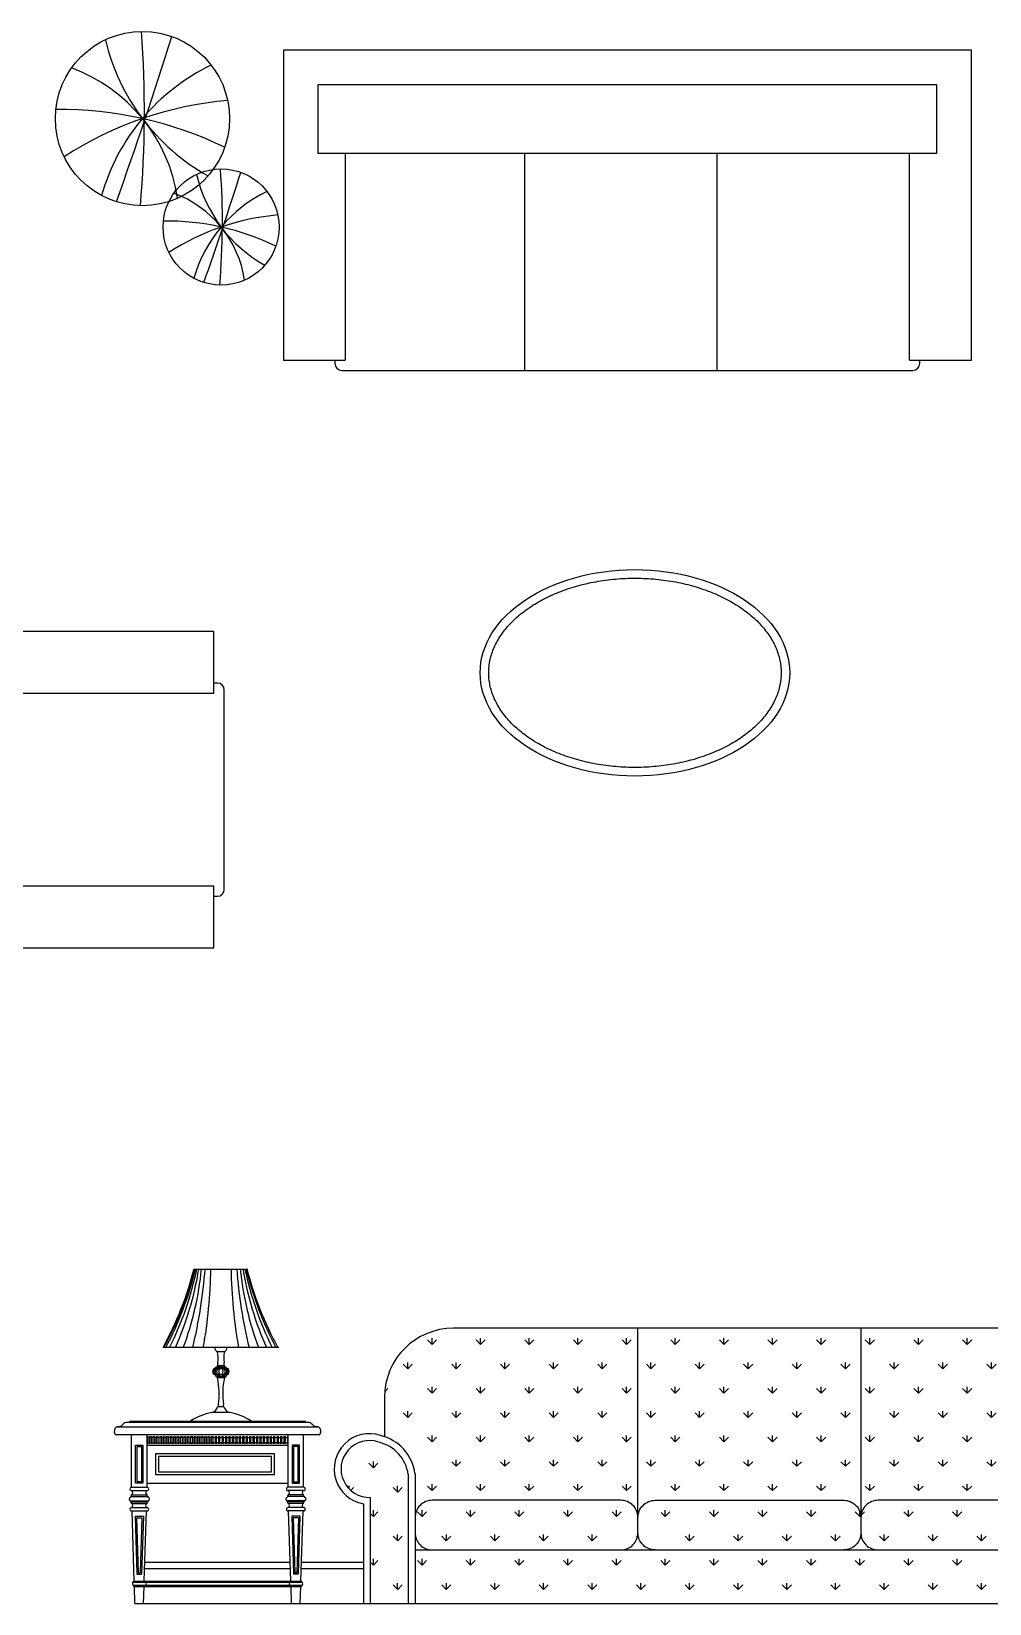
# Model space of a CAD drawing. Header units: inches. Extents: x 10.7 to 53.2, y 13 to 37.8.
# Drawn here: x 22.03 to 24.816, y 28.216 to 32.784 of the extents above; entities that cross this region are included whole.
import ezdxf

# ---------------------------------------------------------------- set-up
doc = ezdxf.new("R2010")
doc.units = ezdxf.units.IN
doc.header["$MEASUREMENT"] = 0
for name, color, linetype in [('02', 2, 'Continuous'), ('1', 1, 'Continuous'), ('4', 4, 'Continuous'), ('8', 8, 'Continuous')]:
    doc.layers.add(name, color=color, linetype=linetype)
pattern_1 = [(90, (26.44739, 110.427285), (-0.07071068, 0.07071068), [0.01875, -0.12267136]), (45, (26.44739, 110.42729), (-0.07071068, 0.07071068), [0.01875, -0.08125]), (135, (26.44739, 110.42729), (-0.07071068, -0.07071068), [0.01875, -0.08125])]

msp = doc.modelspace()

# ---------------------------------------------------------------- hatches: boundary and pattern name
at = {"layer": '8'}
h = msp.add_hatch(dxfattribs=at)
h.set_pattern_fill('GRASS', color=256, scale=0.1, style=0)
h.set_pattern_definition(pattern_1)
h.paths.add_polyline_path([(23.7935, 29.016), (23.2569, 29.016, 0.414214), (23.0569, 28.816), (23.0569, 28.7011, -0.28697), (23.1454, 28.5937), (23.1454, 28.466, -0.414214), (23.1954, 28.516), (23.7435, 28.516, -0.414214), (23.7935, 28.466)])
h = msp.add_hatch(dxfattribs=at)
h.set_pattern_fill('GRASS', color=256, scale=0.1, style=0)
h.set_pattern_definition(pattern_1)
h.paths.add_polyline_path([(23.7935, 28.466, -0.414214), (23.8435, 28.516), (25.0396, 28.516, -0.414214), (25.0896, 28.466), (25.0896, 28.5937, -0.28697), (25.1781, 28.7011), (25.1781, 28.816, 0.414214), (24.9781, 29.016), (23.7935, 29.016)])
h = msp.add_hatch(dxfattribs=at)
h.set_pattern_fill('GRASS', color=256, scale=0.1, style=0)
h.set_pattern_definition([(90, (-22.230634, 35.5401), (-0.07071068, 0.07071068), [0.01875, -0.12267136]), (45, (-22.23063, 35.5401), (-0.07071068, 0.07071068), [0.01875, -0.08125]), (135, (-22.23063, 35.5401), (-0.07071068, -0.07071068), [0.01875, -0.08125])])
h.paths.add_polyline_path([(23.7935, 28.466, 0.414214), (23.7435, 28.516), (23.1954, 28.516, 0.414214), (23.1454, 28.466), (23.1454, 28.4218, 0.414214), (23.1954, 28.3718), (23.7435, 28.3718, 0.414214), (23.7935, 28.4218)])
h.paths.add_polyline_path([(24.4416, 28.466, 0.414214), (24.3916, 28.516), (23.8609, 28.516), (23.8609, 28.3718), (24.3916, 28.3718, 0.414214), (24.4416, 28.4218)])
h.paths.add_polyline_path([(25.0853, 28.466, 0.414214), (25.0353, 28.516), (24.4916, 28.516, 0.414214), (24.4416, 28.466), (24.4416, 28.4218, 0.414214), (24.4916, 28.3718), (25.0353, 28.3718, 0.414214), (25.0853, 28.4218)])
h.paths.add_polyline_path([(23.8609, 28.3718), (23.1454, 28.3718), (23.1454, 28.216), (23.8609, 28.216)])
h.paths.add_polyline_path([(25.0896, 28.3718), (23.8609, 28.3718), (23.8609, 28.216), (25.0896, 28.216)])
h.paths.add_polyline_path([(25.2196, 28.5246, 1.200312), (25.1952, 28.6851, 0.314119), (25.1095, 28.5911), (25.1095, 28.216), (25.2196, 28.216)])
h.paths.add_polyline_path([(23.1255, 28.5911, 0.314119), (23.0399, 28.6851, 1.200312), (23.0154, 28.5246), (23.0154, 28.216), (23.1255, 28.216)])

# ---------------------------------------------------------------- linework, layer by layer
at = {"layer": '02'}
for p, q in [((24.7626, 32.7296), (22.7626, 32.7296)), ((22.7626, 32.7296), (22.7626, 31.8296)), ((24.7626, 31.8296), (24.7626, 32.7296)), ((22.8626, 32.6296), (22.8626, 32.4296)), ((24.6626, 32.6296), (22.8626, 32.6296)), ((24.6626, 32.4296), (24.6626, 32.6296)), ((24.6626, 32.4296), (22.8626, 32.4296)), ((22.9426, 32.4296), (22.9426, 31.8296)), ((23.4645, 31.7996), (23.4645, 32.4296)), ((24.024, 31.7996), (24.024, 32.4296)), ((24.5826, 31.8296), (24.5826, 32.4296)), ((22.7626, 31.8296), (22.9426, 31.8296)), ((22.9126, 31.8296), (22.9126, 31.8196)), ((22.9326, 31.7996), (24.5926, 31.7996)), ((24.5826, 31.8296), (24.7626, 31.8296)), ((24.6126, 31.8196), (24.6126, 31.8296)), ((22.5609, 31.0407), (21.6609, 31.0407)), ((22.5609, 30.8607), (22.5609, 31.0407)), ((22.5709, 30.8907), (22.5609, 30.8907)), ((22.5609, 30.8607), (21.9609, 30.8607)), ((22.5909, 30.2912), (22.5909, 30.8707)), ((21.9609, 30.3012), (22.5609, 30.3012)), ((22.5609, 30.1212), (22.5609, 30.3012)), ((22.5609, 30.2712), (22.5709, 30.2712)), ((21.6609, 30.1212), (22.5609, 30.1212)), ((24.9781, 29.016), (23.2569, 29.016)), ((22.5627, 28.8965), (22.5627, 28.8977)), ((22.5654, 28.8834), (22.5654, 28.8822)), ((22.5714, 28.8965), (22.5714, 28.8977)), ((22.5714, 28.8834), (22.5714, 28.8822)), ((22.5721, 28.875), (22.5721, 28.8718)), ((22.5743, 28.8965), (22.5743, 28.8977)), ((22.5743, 28.8834), (22.5743, 28.8822)), ((22.5748, 28.875), (22.5748, 28.8718)), ((22.579, 28.875), (22.579, 28.8718)), ((22.5832, 28.875), (22.5832, 28.8718)), ((22.588, 28.8834), (22.588, 28.8822)), ((22.5902, 28.875), (22.5902, 28.8718)), ((22.5908, 28.8965), (22.5908, 28.8977)), ((22.5928, 28.875), (22.5928, 28.8718)), ((22.5932, 28.8965), (22.5932, 28.8977)), ((22.5932, 28.8834), (22.5932, 28.8822)), ((22.5984, 28.8834), (22.5984, 28.8822)), ((22.6006, 28.8965), (22.6006, 28.8977)), ((22.3161, 28.746), (22.8267, 28.746)), ((22.3663, 28.676), (22.7765, 28.676)), ((22.3663, 28.566), (22.7765, 28.566)), ((22.3601, 28.336), (22.7827, 28.336)), ((22.8153, 28.336), (22.9954, 28.336)), ((22.3268, 28.281), (22.816, 28.281)), ((22.3268, 28.278), (22.3268, 28.281)), ((22.3595, 28.318), (22.7833, 28.318)), ((22.3615, 28.278), (22.3615, 28.281)), ((22.7822, 28.278), (22.7822, 28.281)), ((22.8147, 28.318), (22.9954, 28.318)), ((22.816, 28.278), (22.816, 28.281)), ((22.3268, 28.278), (22.816, 28.278)), ((22.3271, 28.269), (22.8159, 28.269)), ((22.3271, 28.269), (22.3272, 28.266)), ((22.3272, 28.266), (22.8156, 28.266)), ((22.3612, 28.269), (22.3611, 28.266)), ((22.7825, 28.269), (22.7826, 28.266)), ((22.8157, 28.269), (22.8156, 28.266)), ((22.3313, 28.216), (25.8924, 28.216))]:
    msp.add_line(p, q, dxfattribs=at)
for centre, radius in [((22.353, 32.5312), 0.2532), ((22.5817, 32.216), 0.1688)]:
    msp.add_circle(centre, radius, dxfattribs=at)
for centre, radius, start, end in [((22.8453, 32.902), 0.6164, 193.2789, 240.6937), ((5.8968, 38.0539), 17.3657, 340.61285, 342.28337), ((19.1353, 32.55), 3.2234, 355.1602, 4.17), ((21.9808, 32.2285), 0.4797, 8.5109, 69.7214), ((22.8172, 32.1403), 0.6069, 115.8169, 163.9821), ((22.6917, 31.545), 1.0428, 95.0101, 122.9046), ((22.1138, 31.4632), 1.0945, 64.092, 90.6635), ((22.91, 32.4633), 0.4109, 193.2789, 240.6937), ((11.611, 35.8979), 11.5771, 340.61285, 342.28337), ((20.4366, 32.2286), 2.1489, 355.1602, 4.17), ((22.3336, 32.0143), 0.3198, 8.5109, 69.7214), ((22.8912, 31.9554), 0.4046, 115.8169, 163.9821), ((22.4223, 31.504), 0.7296, 64.092, 90.6635), ((22.8076, 31.5586), 0.6952, 95.0101, 122.9046), ((22.9326, 31.8196), 0.02, 180, 270), ((24.5926, 31.8196), 0.02, 270, 0), ((22.5709, 30.8707), 0.02, 0, 90), ((22.5709, 30.2912), 0.02, 270, 0), ((21.5491, 29.4329), 0.9871, 331.3566, 345.6483), ((21.5581, 29.4156), 0.9761, 332.155, 346.5273), ((21.5745, 29.3846), 0.9571, 333.6452, 348.1595), ((21.5981, 29.3382), 0.931, 336.015, 350.732), ((21.6282, 29.2753), 0.9007, 339.4896, 354.4526), ((21.0924, 29.2974), 1.4468, 346.5008, 355.6703), ((21.127, 29.2086), 1.4249, 349.9399, 359.1797), ((24.0353, 29.2086), 1.4249, 180.8203, 190.0601), ((24.0698, 29.2974), 1.4468, 184.3297, 193.4992), ((23.534, 29.2753), 0.9007, 185.5474, 200.5104), ((23.5641, 29.3382), 0.931, 189.268, 203.985), ((23.5878, 29.3846), 0.9571, 191.8405, 206.3548), ((23.6041, 29.4156), 0.9761, 193.4727, 207.845), ((23.6131, 29.4329), 0.9871, 194.3517, 208.6434), ((22.5693, 28.89), 0.0115, 145.7924, 215.114), ((22.5714, 28.89), 0.0129, 149.8861, 210.9607), ((22.5738, 28.8901), 0.0139, 152.7094, 209.237), ((22.5833, 28.89), 0.019, 160.2667, 200.5794), ((22.5745, 28.8828), 0.00862, 184.0401, 247.8042), ((22.5623, 28.9023), 0.00753, 321.9178, 358.1141), ((22.5924, 28.8899), 0.0237, 163.7886, 195.9495), ((22.5643, 28.9074), 0.00774, 316.5172, 0.6769), ((22.5827, 28.8838), 0.0124, 187.6833, 225.3948), ((22.5639, 28.902), 0.00832, 328.7866, 3.5417), ((22.5626, 28.9073), 0.0115, 333.3738, 359.7638), ((22.5993, 28.8862), 0.0259, 188.9865, 205.7098), ((22.6047, 28.8899), 0.0298, 167.2587, 192.6901), ((22.6183, 28.8852), 0.0412, 184.2554, 194.4169), ((22.564, 28.907), 0.0148, 340.4654, 0.6589), ((22.5983, 28.907), 0.0148, 179.3411, 199.5346), ((22.544, 28.8852), 0.0412, 345.5831, 355.7446), ((22.5984, 28.9071), 0.0124, 179.3619, 223.4535), ((22.563, 28.8862), 0.0259, 334.2902, 351.0135), ((22.5575, 28.8899), 0.0298, 347.3099, 12.7413), ((22.596, 28.9015), 0.00887, 176.521, 205.7698), ((22.5796, 28.8838), 0.0124, 314.6052, 352.3167), ((22.5851, 28.8828), 0.00921, 301.9883, 356.1416), ((22.5984, 28.902), 0.00832, 179.4152, 218.0104), ((22.5699, 28.8899), 0.0237, 344.0505, 16.2114), ((22.579, 28.89), 0.019, 339.4206, 19.7333), ((22.6021, 28.9021), 0.00486, 180.4286, 245.805), ((22.585, 28.8901), 0.0156, 334.7743, 23.8805), ((22.5909, 28.89), 0.0129, 329.0393, 30.1139), ((22.3286, 28.2735), 0.00482, 112.6259, 250.8738), ((22.3596, 28.2736), 0.00482, 289.1262, 67.3741), ((22.7841, 28.2736), 0.00482, 112.6259, 250.8738), ((22.8142, 28.2735), 0.00482, 289.1262, 67.3741)]:
    msp.add_arc(centre, radius, start, end, dxfattribs=at)
msp.add_ellipse((23.7847, 30.9206), major_axis=(-0.45, 0), ratio=0.666667, dxfattribs=at)
at = {"layer": '1'}
for p, q in [((22.5911, 28.9472), (22.5711, 28.9472)), ((22.5977, 28.9021), (22.5646, 28.9021)), ((22.593, 28.875), (22.5693, 28.875)), ((22.5911, 28.9072), (22.5711, 28.9072)), ((22.593, 28.8718), (22.5693, 28.8718)), ((22.5897, 28.7876), (22.5711, 28.7876)), ((23.0569, 28.816), (23.0569, 28.7011)), ((22.8366, 28.742), (22.3062, 28.742)), ((22.3161, 28.742), (22.3161, 28.746)), ((22.6077, 28.7708), (22.5546, 28.7708)), ((22.8267, 28.742), (22.8267, 28.746)), ((22.8663, 28.706), (22.2765, 28.706)), ((22.2807, 28.73), (22.8621, 28.73)), ((22.3213, 28.554), (22.3213, 28.706)), ((22.3663, 28.554), (22.3663, 28.706)), ((22.7765, 28.554), (22.7765, 28.706)), ((22.8215, 28.554), (22.8215, 28.706)), ((22.8717, 28.716), (22.8714, 28.716)), ((22.3213, 28.554), (22.3663, 28.554)), ((22.8215, 28.554), (22.7765, 28.554)), ((23.1255, 28.5911), (23.1255, 28.216)), ((23.1454, 28.5937), (23.1454, 28.216)), ((22.3183, 28.5271), (22.3693, 28.5271)), ((22.3213, 28.5071), (22.3183, 28.5146)), ((22.3183, 28.5146), (22.3693, 28.5146)), ((22.3183, 28.5121), (22.3693, 28.5121)), ((22.3213, 28.5441), (22.3663, 28.5441)), ((22.3213, 28.5321), (22.3663, 28.5321)), ((22.3213, 28.5271), (22.3213, 28.5321)), ((22.3213, 28.5071), (22.3663, 28.5071)), ((22.3663, 28.5271), (22.3663, 28.5321)), ((22.3663, 28.5071), (22.3663, 28.5121)), ((22.3693, 28.5271), (22.3693, 28.5246)), ((22.3693, 28.5121), (22.3693, 28.5146)), ((22.8245, 28.5271), (22.7735, 28.5271)), ((22.7765, 28.5071), (22.7735, 28.5146)), ((22.8245, 28.5146), (22.7735, 28.5146)), ((22.8245, 28.5121), (22.7735, 28.5121)), ((22.8215, 28.5441), (22.7765, 28.5441)), ((22.8215, 28.5321), (22.7765, 28.5321)), ((22.7765, 28.5271), (22.7765, 28.5321)), ((22.8215, 28.5071), (22.7765, 28.5071)), ((22.8215, 28.5271), (22.8215, 28.5321)), ((22.8215, 28.5071), (22.8215, 28.5121)), ((22.8245, 28.5271), (22.8245, 28.5246)), ((22.8245, 28.5121), (22.8245, 28.5146)), ((23.0154, 28.5246), (23.0154, 28.216)), ((22.3213, 28.4951), (22.3663, 28.4951)), ((22.3213, 28.4851), (22.3663, 28.4851)), ((22.3293, 28.281), (22.3228, 28.4851)), ((22.3319, 28.4704), (22.3557, 28.4704)), ((22.3319, 28.4704), (22.337, 28.301)), ((22.3361, 28.4654), (22.3515, 28.4654)), ((22.3361, 28.4654), (22.3408, 28.305)), ((22.3515, 28.4654), (22.3468, 28.305)), ((22.3557, 28.4704), (22.3506, 28.301)), ((22.3583, 28.281), (22.3648, 28.4851)), ((22.8215, 28.4951), (22.7765, 28.4951)), ((22.8215, 28.4851), (22.7765, 28.4851)), ((22.7845, 28.281), (22.778, 28.4851)), ((22.8109, 28.4704), (22.7871, 28.4704)), ((22.7871, 28.4704), (22.7922, 28.301)), ((22.7913, 28.4654), (22.7961, 28.305)), ((22.8067, 28.4654), (22.7913, 28.4654)), ((22.8067, 28.4654), (22.802, 28.305)), ((22.8109, 28.4704), (22.8058, 28.301)), ((22.8135, 28.281), (22.82, 28.4851)), ((22.9954, 28.5061), (22.9954, 28.216)), ((23.1454, 28.3718), (25.0896, 28.3718)), ((22.337, 28.301), (22.3506, 28.301)), ((22.3408, 28.305), (22.3468, 28.305)), ((22.8058, 28.301), (22.7922, 28.301)), ((22.802, 28.305), (22.7961, 28.305)), ((22.3313, 28.216), (22.3297, 28.266)), ((22.3563, 28.216), (22.3579, 28.266)), ((22.7865, 28.216), (22.7849, 28.266)), ((22.8115, 28.216), (22.8131, 28.266))]:
    msp.add_line(p, q, dxfattribs=at)
for points in [[(22.5029, 29.1882), (22.6594, 29.1882)], [(22.7494, 28.9597), (22.4129, 28.9597)], [(22.6027, 28.8965), (22.6027, 28.8977), (22.5596, 28.8977), (22.5596, 28.8965)], [(22.5596, 28.8834), (22.5596, 28.8822), (22.6027, 28.8822), (22.6027, 28.8834)]]:
    msp.add_lwpolyline(points, dxfattribs=at)
for points in [[(23.7435, 28.3718, 0.414214), (23.7935, 28.4218), (23.7935, 29.016)], [(24.4416, 29.016), (24.4416, 28.4218, -0.414214), (24.3916, 28.3718)], [(23.7935, 28.466, 0.414214), (23.7435, 28.516), (23.1954, 28.516, 0.414214), (23.1454, 28.466)], [(23.7935, 28.466, -0.414214), (23.8435, 28.516), (24.3916, 28.516, -0.414214), (24.4416, 28.466)], [(25.0353, 28.3718, 0.414214), (25.0853, 28.4218), (25.0853, 28.466, 0.414214), (25.0353, 28.516), (24.4916, 28.516, 0.414214), (24.4416, 28.466)], [(23.1454, 28.4218, 0.414214), (23.1954, 28.3718)], [(23.8435, 28.3718, -0.414214), (23.7935, 28.4218)], [(24.4416, 28.4218, 0.414214), (24.4916, 28.3718)]]:
    msp.add_lwpolyline(points, format="xyb", dxfattribs=at)
for points in [[(22.3333, 28.676), (22.3543, 28.676), (22.3543, 28.566), (22.3333, 28.566)], [(22.7365, 28.651), (22.3913, 28.651), (22.3913, 28.591), (22.7365, 28.591)], [(22.8095, 28.676), (22.7885, 28.676), (22.7885, 28.566), (22.8095, 28.566)]]:
    msp.add_lwpolyline(points, close=True, dxfattribs=at)
for centre, radius, start, end in [((21.5466, 29.4329), 0.9871, 331.3566, 345.6483), ((23.2569, 28.816), 0.2, 90, 180), ((22.5878, 28.968), 0.0267, 198.1219, 231.3021), ((22.4918, 28.9299), 0.0812, 350.2737, 12.2885), ((22.6705, 28.9299), 0.0812, 167.7115, 189.7263), ((22.5745, 28.968), 0.0266, 308.624, 341.8738), ((22.5669, 28.8899), 0.00984, 138.2447, 221.7553), ((22.5595, 28.9024), 0.00511, 292.7236, 359.531), ((22.5716, 28.8826), 0.00795, 183.1134, 253.5183), ((22.5653, 28.907), 0.00584, 300.7815, 2.5179), ((22.6277, 28.9074), 0.0565, 171.0153, 180.1861), ((22.5346, 28.9074), 0.0565, 359.8139, 8.9847), ((22.597, 28.907), 0.00584, 177.4821, 236.7143), ((22.5907, 28.8826), 0.00795, 286.4817, 356.8866), ((22.6028, 28.9024), 0.00511, 183.5833, 247.2764), ((22.5953, 28.8899), 0.00984, 318.2447, 41.7553), ((22.3509, 28.8257), 0.2251, 352.1493, 11.837), ((22.8114, 28.8257), 0.2251, 168.163, 187.8507), ((22.5503, 28.7916), 0.0213, 281.7593, 348.9843), ((36.7902, 26.3136), 14.4313, 170.0996, 170.12924), ((8.372, 26.3136), 14.4313, 9.87076, 9.9004), ((22.6119, 28.7934), 0.023, 194.631, 259.2623), ((22.2817, 28.749), 0.0189, 267.0722, 319.0255), ((22.2982, 28.7346), 0.003, 127.5535, 139.0255), ((22.2745, 28.7654), 0.0359, 307.5535, 312.8568), ((22.3064, 28.731), 0.0111, 91.0583, 132.8568), ((22.5811, 28.6155), 0.1576, 99.6949, 124.0471), ((22.5811, 28.6155), 0.1576, 55.9529, 80.3051), ((22.8364, 28.731), 0.0111, 47.1432, 88.9417), ((22.8683, 28.7654), 0.0359, 227.1432, 232.4465), ((22.8446, 28.7346), 0.003, 40.9745, 52.4465), ((22.8612, 28.749), 0.0189, 220.9745, 272.9278), ((22.286, 28.7168), 0.0149, 128.6182, 209.029), ((22.278, 28.7111), 0.00527, 197.2159, 252.73), ((22.2849, 28.7143), 0.0163, 104.8763, 120.0013), ((22.8579, 28.7143), 0.0163, 59.9987, 75.1237), ((22.8568, 28.7168), 0.0149, 330.971, 51.3818), ((22.8648, 28.7111), 0.00527, 287.27, 342.7841), ((23.0129, 28.6071), 0.1026, 71.5437, 260.1695), ((23.0129, 28.6071), 0.0826, 71.5437, 271.7292), ((23.0152, 28.5766), 0.1312, 7.456, 76.7367), ((23.0152, 28.5766), 0.1112, 7.456, 76.7367), ((22.3213, 28.5491), 0.005, 89.9999, 270.0001), ((22.3663, 28.5491), 0.005, 269.9999, 90.0001), ((22.7765, 28.5491), 0.005, 89.9999, 270.0001), ((22.8215, 28.5491), 0.005, 269.9999, 90.0001), ((22.3194, 28.5196), 0.00512, 102.6742, 257.3258), ((22.3188, 28.5381), 0.0065, 292.6048, 67.3952), ((22.3188, 28.5011), 0.0065, 292.6048, 67.3952), ((22.3688, 28.5381), 0.0065, 112.6048, 247.3952), ((22.3688, 28.5011), 0.0065, 112.6048, 247.3952), ((22.3682, 28.5196), 0.00512, 282.6742, 77.3258), ((22.7746, 28.5196), 0.00512, 102.6742, 257.3258), ((22.774, 28.5381), 0.0065, 292.6048, 67.3952), ((22.774, 28.5011), 0.0065, 292.6048, 67.3952), ((22.824, 28.5381), 0.0065, 112.6048, 247.3952), ((22.824, 28.5011), 0.0065, 112.6048, 247.3952), ((22.8234, 28.5196), 0.00512, 282.6742, 77.3258), ((22.3213, 28.4901), 0.005, 89.9999, 270.0001), ((22.3663, 28.4901), 0.005, 269.9999, 90.0001), ((22.7765, 28.4901), 0.005, 89.9999, 270.0001), ((22.8215, 28.4901), 0.005, 269.9999, 90.0001)]:
    msp.add_arc(centre, radius, start, end, dxfattribs=at)
at = {"layer": '4'}
for points in [[(22.3733, 28.699), (22.3693, 28.699, 0.414214), (22.3683, 28.698), (22.3683, 28.684, 0.414214), (22.3693, 28.683), (22.3733, 28.683, 0.414214), (22.3743, 28.684), (22.3743, 28.698, 0.414214)], [(22.3831, 28.699), (22.3791, 28.699, 0.414214), (22.3781, 28.698), (22.3781, 28.684, 0.414214), (22.3791, 28.683), (22.3831, 28.683, 0.414214), (22.3841, 28.684), (22.3841, 28.698, 0.414214)], [(22.3931, 28.699), (22.3891, 28.699, 0.414214), (22.3881, 28.698), (22.3881, 28.684, 0.414214), (22.3891, 28.683), (22.3931, 28.683, 0.414214), (22.3941, 28.684), (22.3941, 28.698, 0.414214)], [(22.4031, 28.699), (22.3991, 28.699, 0.414214), (22.3981, 28.698), (22.3981, 28.684, 0.414214), (22.3991, 28.683), (22.4031, 28.683, 0.414214), (22.4041, 28.684), (22.4041, 28.698, 0.414214)], [(22.4131, 28.699), (22.4091, 28.699, 0.414214), (22.4081, 28.698), (22.4081, 28.684, 0.414214), (22.4091, 28.683), (22.4131, 28.683, 0.414214), (22.4141, 28.684), (22.4141, 28.698, 0.414214)], [(22.4231, 28.699), (22.4191, 28.699, 0.414214), (22.4181, 28.698), (22.4181, 28.684, 0.414214), (22.4191, 28.683), (22.4231, 28.683, 0.414214), (22.4241, 28.684), (22.4241, 28.698, 0.414214)], [(22.4331, 28.699), (22.4291, 28.699, 0.414214), (22.4281, 28.698), (22.4281, 28.684, 0.414214), (22.4291, 28.683), (22.4331, 28.683, 0.414214), (22.4341, 28.684), (22.4341, 28.698, 0.414214)], [(22.4431, 28.699), (22.4391, 28.699, 0.414214), (22.4381, 28.698), (22.4381, 28.684, 0.414214), (22.4391, 28.683), (22.4431, 28.683, 0.414214), (22.4441, 28.684), (22.4441, 28.698, 0.414214)], [(22.4531, 28.699), (22.4491, 28.699, 0.414214), (22.4481, 28.698), (22.4481, 28.684, 0.414214), (22.4491, 28.683), (22.4531, 28.683, 0.414214), (22.4541, 28.684), (22.4541, 28.698, 0.414214)], [(22.4631, 28.699), (22.4591, 28.699, 0.414214), (22.4581, 28.698), (22.4581, 28.684, 0.414214), (22.4591, 28.683), (22.4631, 28.683, 0.414214), (22.4641, 28.684), (22.4641, 28.698, 0.414214)], [(22.4731, 28.699), (22.4691, 28.699, 0.414214), (22.4681, 28.698), (22.4681, 28.684, 0.414214), (22.4691, 28.683), (22.4731, 28.683, 0.414214), (22.4741, 28.684), (22.4741, 28.698, 0.414214)], [(22.4831, 28.699), (22.4791, 28.699, 0.414214), (22.4781, 28.698), (22.4781, 28.684, 0.414214), (22.4791, 28.683), (22.4831, 28.683, 0.414214), (22.4841, 28.684), (22.4841, 28.698, 0.414214)], [(22.4931, 28.699), (22.4891, 28.699, 0.414214), (22.4881, 28.698), (22.4881, 28.684, 0.414214), (22.4891, 28.683), (22.4931, 28.683, 0.414214), (22.4941, 28.684), (22.4941, 28.698, 0.414214)], [(22.5031, 28.699), (22.4991, 28.699, 0.414214), (22.4981, 28.698), (22.4981, 28.684, 0.414214), (22.4991, 28.683), (22.5031, 28.683, 0.414214), (22.5041, 28.684), (22.5041, 28.698, 0.414214)], [(22.5131, 28.699), (22.5091, 28.699, 0.414214), (22.5081, 28.698), (22.5081, 28.684, 0.414214), (22.5091, 28.683), (22.5131, 28.683, 0.414214), (22.5141, 28.684), (22.5141, 28.698, 0.414214)], [(22.5231, 28.699), (22.5191, 28.699, 0.414214), (22.5181, 28.698), (22.5181, 28.684, 0.414214), (22.5191, 28.683), (22.5231, 28.683, 0.414214), (22.5241, 28.684), (22.5241, 28.698, 0.414214)], [(22.5331, 28.699), (22.5291, 28.699, 0.414214), (22.5281, 28.698), (22.5281, 28.684, 0.414214), (22.5291, 28.683), (22.5331, 28.683, 0.414214), (22.5341, 28.684), (22.5341, 28.698, 0.414214)], [(22.5431, 28.699), (22.5391, 28.699, 0.414214), (22.5381, 28.698), (22.5381, 28.684, 0.414214), (22.5391, 28.683), (22.5431, 28.683, 0.414214), (22.5441, 28.684), (22.5441, 28.698, 0.414214)], [(22.5531, 28.699), (22.5491, 28.699, 0.414214), (22.5481, 28.698), (22.5481, 28.684, 0.414214), (22.5491, 28.683), (22.5531, 28.683, 0.414214), (22.5541, 28.684), (22.5541, 28.698, 0.414214)], [(22.5593, 28.699), (22.5633, 28.699, -0.414214), (22.5643, 28.698), (22.5643, 28.684, -0.414214), (22.5633, 28.683), (22.5593, 28.683, -0.414214), (22.5583, 28.684), (22.5583, 28.698, -0.414214)], [(22.5693, 28.699), (22.5733, 28.699, -0.414214), (22.5743, 28.698), (22.5743, 28.684, -0.414214), (22.5733, 28.683), (22.5693, 28.683, -0.414214), (22.5683, 28.684), (22.5683, 28.698, -0.414214)], [(22.5793, 28.699), (22.5833, 28.699, -0.414214), (22.5843, 28.698), (22.5843, 28.684, -0.414214), (22.5833, 28.683), (22.5793, 28.683, -0.414214), (22.5783, 28.684), (22.5783, 28.698, -0.414214)], [(22.5893, 28.699), (22.5933, 28.699, -0.414214), (22.5943, 28.698), (22.5943, 28.684, -0.414214), (22.5933, 28.683), (22.5893, 28.683, -0.414214), (22.5883, 28.684), (22.5883, 28.698, -0.414214)], [(22.5993, 28.699), (22.6033, 28.699, -0.414214), (22.6043, 28.698), (22.6043, 28.684, -0.414214), (22.6033, 28.683), (22.5993, 28.683, -0.414214), (22.5983, 28.684), (22.5983, 28.698, -0.414214)], [(22.6093, 28.699), (22.6133, 28.699, -0.414214), (22.6143, 28.698), (22.6143, 28.684, -0.414214), (22.6133, 28.683), (22.6093, 28.683, -0.414214), (22.6083, 28.684), (22.6083, 28.698, -0.414214)], [(22.6193, 28.699), (22.6233, 28.699, -0.414214), (22.6243, 28.698), (22.6243, 28.684, -0.414214), (22.6233, 28.683), (22.6193, 28.683, -0.414214), (22.6183, 28.684), (22.6183, 28.698, -0.414214)], [(22.6293, 28.699), (22.6333, 28.699, -0.414214), (22.6343, 28.698), (22.6343, 28.684, -0.414214), (22.6333, 28.683), (22.6293, 28.683, -0.414214), (22.6283, 28.684), (22.6283, 28.698, -0.414214)], [(22.6393, 28.699), (22.6433, 28.699, -0.414214), (22.6443, 28.698), (22.6443, 28.684, -0.414214), (22.6433, 28.683), (22.6393, 28.683, -0.414214), (22.6383, 28.684), (22.6383, 28.698, -0.414214)], [(22.6493, 28.699), (22.6533, 28.699, -0.414214), (22.6543, 28.698), (22.6543, 28.684, -0.414214), (22.6533, 28.683), (22.6493, 28.683, -0.414214), (22.6483, 28.684), (22.6483, 28.698, -0.414214)], [(22.6593, 28.699), (22.6633, 28.699, -0.414214), (22.6643, 28.698), (22.6643, 28.684, -0.414214), (22.6633, 28.683), (22.6593, 28.683, -0.414214), (22.6583, 28.684), (22.6583, 28.698, -0.414214)], [(22.6693, 28.699), (22.6733, 28.699, -0.414214), (22.6743, 28.698), (22.6743, 28.684, -0.414214), (22.6733, 28.683), (22.6693, 28.683, -0.414214), (22.6683, 28.684), (22.6683, 28.698, -0.414214)], [(22.6793, 28.699), (22.6833, 28.699, -0.414214), (22.6843, 28.698), (22.6843, 28.684, -0.414214), (22.6833, 28.683), (22.6793, 28.683, -0.414214), (22.6783, 28.684), (22.6783, 28.698, -0.414214)], [(22.6893, 28.699), (22.6933, 28.699, -0.414214), (22.6943, 28.698), (22.6943, 28.684, -0.414214), (22.6933, 28.683), (22.6893, 28.683, -0.414214), (22.6883, 28.684), (22.6883, 28.698, -0.414214)], [(22.6993, 28.699), (22.7033, 28.699, -0.414214), (22.7043, 28.698), (22.7043, 28.684, -0.414214), (22.7033, 28.683), (22.6993, 28.683, -0.414214), (22.6983, 28.684), (22.6983, 28.698, -0.414214)], [(22.7093, 28.699), (22.7133, 28.699, -0.414214), (22.7143, 28.698), (22.7143, 28.684, -0.414214), (22.7133, 28.683), (22.7093, 28.683, -0.414214), (22.7083, 28.684), (22.7083, 28.698, -0.414214)], [(22.7193, 28.699), (22.7233, 28.699, -0.414214), (22.7243, 28.698), (22.7243, 28.684, -0.414214), (22.7233, 28.683), (22.7193, 28.683, -0.414214), (22.7183, 28.684), (22.7183, 28.698, -0.414214)], [(22.7293, 28.699), (22.7333, 28.699, -0.414214), (22.7343, 28.698), (22.7343, 28.684, -0.414214), (22.7333, 28.683), (22.7293, 28.683, -0.414214), (22.7283, 28.684), (22.7283, 28.698, -0.414214)], [(22.7393, 28.699), (22.7433, 28.699, -0.414214), (22.7443, 28.698), (22.7443, 28.684, -0.414214), (22.7433, 28.683), (22.7393, 28.683, -0.414214), (22.7383, 28.684), (22.7383, 28.698, -0.414214)], [(22.7495, 28.699), (22.7535, 28.699, -0.414214), (22.7545, 28.698), (22.7545, 28.684, -0.414214), (22.7535, 28.683), (22.7495, 28.683, -0.414214), (22.7485, 28.684), (22.7485, 28.698, -0.414214)], [(22.7595, 28.699), (22.7635, 28.699, -0.414214), (22.7645, 28.698), (22.7645, 28.684, -0.414214), (22.7635, 28.683), (22.7595, 28.683, -0.414214), (22.7585, 28.684), (22.7585, 28.698, -0.414214)], [(22.7695, 28.699), (22.7735, 28.699, -0.414214), (22.7745, 28.698), (22.7745, 28.684, -0.414214), (22.7735, 28.683), (22.7695, 28.683, -0.414214), (22.7685, 28.684), (22.7685, 28.698, -0.414214)]]:
    msp.add_lwpolyline(points, format="xyb", close=True, dxfattribs=at)
for points in [[(22.3373, 28.672), (22.3503, 28.672), (22.3503, 28.57), (22.3373, 28.57)], [(22.8055, 28.672), (22.7925, 28.672), (22.7925, 28.57), (22.8055, 28.57)], [(22.7285, 28.643), (22.3993, 28.643), (22.3993, 28.599), (22.7285, 28.599)]]:
    msp.add_lwpolyline(points, close=True, dxfattribs=at)
for centre, start, end in [((22.3693, 28.698), 90, 180), ((22.3733, 28.698), 0, 90), ((22.3791, 28.698), 90, 180), ((22.3831, 28.698), 0, 90), ((22.3891, 28.698), 90, 180), ((22.3931, 28.698), 0, 90), ((22.3991, 28.698), 90, 180), ((22.4031, 28.698), 0, 90), ((22.4091, 28.698), 90, 180), ((22.4131, 28.698), 0, 90), ((22.4191, 28.698), 90, 180), ((22.4231, 28.698), 0, 90), ((22.4291, 28.698), 90, 180), ((22.4331, 28.698), 0, 90), ((22.4391, 28.698), 90, 180), ((22.4431, 28.698), 0, 90), ((22.4491, 28.698), 90, 180), ((22.4531, 28.698), 0, 90), ((22.4591, 28.698), 90, 180), ((22.4631, 28.698), 0, 90), ((22.4691, 28.698), 90, 180), ((22.4731, 28.698), 0, 90), ((22.4791, 28.698), 90, 180), ((22.4831, 28.698), 0, 90), ((22.4891, 28.698), 90, 180), ((22.4931, 28.698), 0, 90), ((22.4991, 28.698), 90, 180), ((22.5031, 28.698), 0, 90), ((22.5091, 28.698), 90, 180), ((22.5131, 28.698), 0, 90), ((22.5191, 28.698), 90, 180), ((22.5231, 28.698), 0, 90), ((22.5291, 28.698), 90, 180), ((22.5331, 28.698), 0, 90), ((22.5391, 28.698), 90, 180), ((22.5431, 28.698), 0, 90), ((22.5491, 28.698), 90, 180), ((22.5531, 28.698), 0, 90), ((22.5593, 28.698), 90, 180), ((22.5633, 28.698), 0, 90), ((22.5693, 28.698), 90, 180), ((22.5733, 28.698), 0, 90), ((22.5793, 28.698), 90, 180), ((22.5833, 28.698), 0, 90), ((22.5893, 28.698), 90, 180), ((22.5933, 28.698), 0, 90), ((22.5993, 28.698), 90, 180), ((22.6033, 28.698), 0, 90), ((22.6093, 28.698), 90, 180), ((22.6133, 28.698), 0, 90), ((22.6193, 28.698), 90, 180), ((22.6233, 28.698), 0, 90), ((22.6293, 28.698), 90, 180), ((22.6333, 28.698), 0, 90), ((22.6393, 28.698), 90, 180), ((22.6433, 28.698), 0, 90), ((22.6493, 28.698), 90, 180), ((22.6533, 28.698), 0, 90), ((22.6593, 28.698), 90, 180), ((22.6633, 28.698), 0, 90), ((22.6693, 28.698), 90, 180), ((22.6733, 28.698), 0, 90), ((22.6793, 28.698), 90, 180), ((22.6833, 28.698), 0, 90), ((22.6893, 28.698), 90, 180), ((22.6933, 28.698), 0, 90), ((22.6993, 28.698), 90, 180), ((22.7033, 28.698), 0, 90), ((22.7093, 28.698), 90, 180), ((22.7133, 28.698), 0, 90), ((22.7193, 28.698), 90, 180), ((22.7233, 28.698), 0, 90), ((22.7293, 28.698), 90, 180), ((22.7333, 28.698), 0, 90), ((22.7393, 28.698), 90, 180), ((22.7433, 28.698), 0, 90), ((22.7495, 28.698), 90, 180), ((22.7535, 28.698), 0, 90), ((22.7595, 28.698), 90, 180), ((22.7635, 28.698), 0, 90), ((22.7695, 28.698), 90, 180), ((22.7735, 28.698), 0, 90), ((22.3693, 28.684), 180, 270), ((22.3733, 28.684), 270, 0), ((22.3791, 28.684), 180, 270), ((22.3831, 28.684), 270, 0), ((22.3891, 28.684), 180, 270), ((22.3931, 28.684), 270, 0), ((22.3991, 28.684), 180, 270), ((22.4031, 28.684), 270, 0), ((22.4091, 28.684), 180, 270), ((22.4131, 28.684), 270, 0), ((22.4191, 28.684), 180, 270), ((22.4231, 28.684), 270, 0), ((22.4291, 28.684), 180, 270), ((22.4331, 28.684), 270, 0), ((22.4391, 28.684), 180, 270), ((22.4431, 28.684), 270, 0), ((22.4491, 28.684), 180, 270), ((22.4531, 28.684), 270, 0), ((22.4591, 28.684), 180, 270), ((22.4631, 28.684), 270, 0), ((22.4691, 28.684), 180, 270), ((22.4731, 28.684), 270, 0), ((22.4791, 28.684), 180, 270), ((22.4831, 28.684), 270, 0), ((22.4891, 28.684), 180, 270), ((22.4931, 28.684), 270, 0), ((22.4991, 28.684), 180, 270), ((22.5031, 28.684), 270, 0), ((22.5091, 28.684), 180, 270), ((22.5131, 28.684), 270, 0), ((22.5191, 28.684), 180, 270), ((22.5231, 28.684), 270, 0), ((22.5291, 28.684), 180, 270), ((22.5331, 28.684), 270, 0), ((22.5391, 28.684), 180, 270), ((22.5431, 28.684), 270, 0), ((22.5491, 28.684), 180, 270), ((22.5531, 28.684), 270, 0), ((22.5593, 28.684), 180, 270), ((22.5633, 28.684), 270, 0), ((22.5693, 28.684), 180, 270), ((22.5733, 28.684), 270, 0), ((22.5793, 28.684), 180, 270), ((22.5833, 28.684), 270, 0), ((22.5893, 28.684), 180, 270), ((22.5933, 28.684), 270, 0), ((22.5993, 28.684), 180, 270), ((22.6033, 28.684), 270, 0), ((22.6093, 28.684), 180, 270), ((22.6133, 28.684), 270, 0), ((22.6193, 28.684), 180, 270), ((22.6233, 28.684), 270, 0), ((22.6293, 28.684), 180, 270), ((22.6333, 28.684), 270, 0), ((22.6393, 28.684), 180, 270), ((22.6433, 28.684), 270, 0), ((22.6493, 28.684), 180, 270), ((22.6533, 28.684), 270, 0), ((22.6593, 28.684), 180, 270), ((22.6633, 28.684), 270, 0), ((22.6693, 28.684), 180, 270), ((22.6733, 28.684), 270, 0), ((22.6793, 28.684), 180, 270), ((22.6833, 28.684), 270, 0), ((22.6893, 28.684), 180, 270), ((22.6933, 28.684), 270, 0), ((22.6993, 28.684), 180, 270), ((22.7033, 28.684), 270, 0), ((22.7093, 28.684), 180, 270), ((22.7133, 28.684), 270, 0), ((22.7193, 28.684), 180, 270), ((22.7233, 28.684), 270, 0), ((22.7293, 28.684), 180, 270), ((22.7333, 28.684), 270, 0), ((22.7393, 28.684), 180, 270), ((22.7433, 28.684), 270, 0), ((22.7495, 28.684), 180, 270), ((22.7535, 28.684), 270, 0), ((22.7595, 28.684), 180, 270), ((22.7635, 28.684), 270, 0), ((22.7695, 28.684), 180, 270), ((22.7735, 28.684), 270, 0)]:
    msp.add_arc(centre, 0.003, start, end, dxfattribs=at)
msp.add_open_spline([(23.3597, 30.9206), (23.3597, 30.9105), (23.3606, 30.9003), (23.3645, 30.8783), (23.3678, 30.8664), (23.3768, 30.843), (23.3826, 30.8315), (23.3965, 30.8087), (23.4047, 30.7976), (23.4234, 30.776), (23.434, 30.7656), (23.4573, 30.7456), (23.47, 30.7361), (23.4974, 30.7182), (23.5121, 30.7098), (23.5432, 30.6944), (23.5596, 30.6874), (23.5937, 30.6749), (23.6115, 30.6694), (23.648, 30.6601), (23.6668, 30.6562), (23.705, 30.6503), (23.7244, 30.6482), (23.7635, 30.6457), (23.7832, 30.6453), (23.8224, 30.6464), (23.842, 30.6479), (23.8806, 30.6525), (23.8997, 30.6557), (23.937, 30.6637), (23.9551, 30.6686), (23.9903, 30.6799), (24.0072, 30.6864), (24.0396, 30.7007), (24.055, 30.7085), (24.0839, 30.7255), (24.0974, 30.7346), (24.1223, 30.7538), (24.1337, 30.7639), (24.1543, 30.785), (24.1634, 30.7959), (24.1792, 30.8182), (24.1859, 30.8297), (24.1968, 30.8528), (24.2011, 30.8646), (24.2071, 30.8882), (24.2089, 30.9001), (24.2101, 30.9239), (24.2095, 30.9358), (24.2058, 30.9596), (24.2027, 30.9714), (24.1942, 30.9948), (24.1886, 31.0064), (24.1752, 31.0293), (24.1672, 31.0404), (24.1489, 31.0622), (24.1386, 31.0727), (24.1158, 31.0929), (24.1032, 31.1025), (24.0762, 31.1206), (24.0617, 31.1291), (24.0309, 31.1447), (24.0147, 31.1519), (23.9808, 31.1647), (23.9632, 31.1703), (23.9269, 31.18), (23.9082, 31.184), (23.8701, 31.1903), (23.8507, 31.1926), (23.8117, 31.1954), (23.792, 31.1959), (23.7527, 31.1951), (23.7331, 31.1939), (23.6944, 31.1896), (23.6753, 31.1866), (23.6378, 31.1788), (23.6196, 31.1741), (23.5842, 31.1631), (23.5671, 31.1568), (23.5345, 31.1428), (23.5189, 31.1351), (23.4896, 31.1183), (23.4759, 31.1094), (23.4506, 31.0903), (23.439, 31.0803), (23.418, 31.0594), (23.4086, 31.0486), (23.3924, 31.0264), (23.3854, 31.015), (23.374, 30.9918), (23.3695, 30.9801), (23.363, 30.9565), (23.361, 30.9446), (23.3599, 30.9287), (23.3597, 30.9247), (23.3597, 30.9206)], degree=3, knots=[0, 0, 0, 0, 0.116344, 0.116344, 0.252361, 0.252361, 0.388378, 0.388378, 0.524396, 0.524396, 0.660413, 0.660413, 0.79643, 0.79643, 0.932447, 0.932447, 1.068464, 1.068464, 1.204481, 1.204481, 1.340498, 1.340498, 1.476515, 1.476515, 1.612533, 1.612533, 1.74855, 1.74855, 1.884567, 1.884567, 2.020584, 2.020584, 2.156601, 2.156601, 2.292618, 2.292618, 2.428635, 2.428635, 2.564653, 2.564653, 2.70067, 2.70067, 2.836687, 2.836687, 2.972704, 2.972704, 3.108721, 3.108721, 3.244738, 3.244738, 3.380755, 3.380755, 3.516772, 3.516772, 3.65279, 3.65279, 3.788807, 3.788807, 3.924824, 3.924824, 4.060841, 4.060841, 4.196858, 4.196858, 4.332875, 4.332875, 4.468892, 4.468892, 4.60491, 4.60491, 4.740927, 4.740927, 4.876944, 4.876944, 5.012961, 5.012961, 5.148978, 5.148978, 5.284995, 5.284995, 5.421012, 5.421012, 5.557029, 5.557029, 5.693047, 5.693047, 5.829064, 5.829064, 5.965081, 5.965081, 6.101098, 6.101098, 6.237115, 6.237115, 6.283185, 6.283185, 6.283185, 6.283185], dxfattribs=at)

doc.saveas('drawing.dxf')
